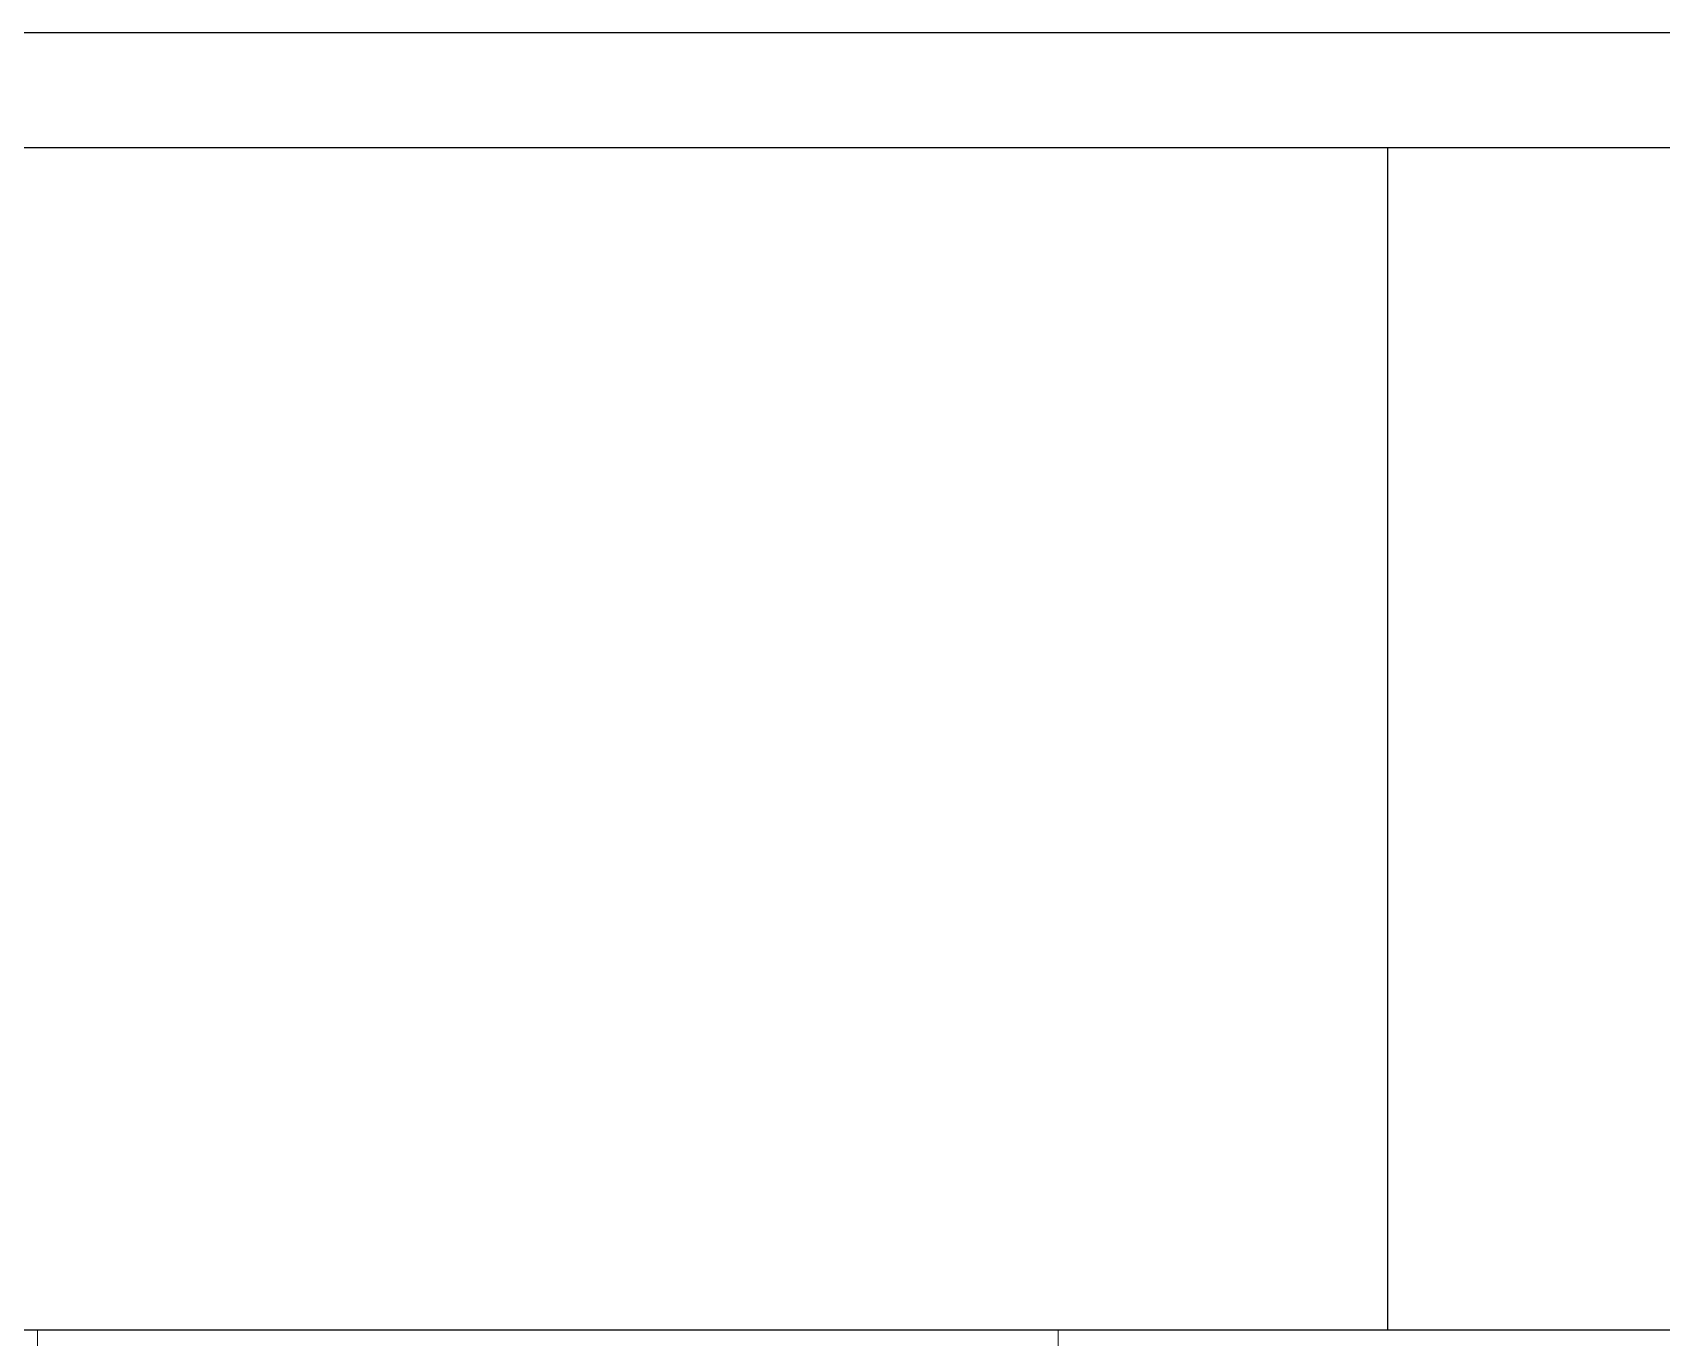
# Model space of a CAD drawing. Extents: x 8238 to 123366, y -35216 to 128109.
# Drawn here: x 23931 to 38098, y 2764 to 14109 of the extents above; entities that cross this region are included whole.
import ezdxf

# ---------------------------------------------------------------- set-up
doc = ezdxf.new("R2010")
doc.units = 0
doc.header["$LTSCALE"] = 1000
doc.header["$MEASUREMENT"] = 0
doc.layers.add('连接端梁', color=130, linetype='Continuous')

msp = doc.modelspace()

# ---------------------------------------------------------------- linework, layer by layer
for points in [[(8238.39, 14108.78), (113822.64, 14108.78), (113822.64, -35215.72), (8238.39, -35215.72)], [(9238.39, 13108.78), (112822.64, 13108.78), (112822.64, -34215.72), (9238.39, -34215.72)]]:
    msp.add_lwpolyline(points, close=True)
for points in [[(35714.35, 13108.78), (35714.35, 2825.94), (22476.37, 2825.94)], [(48952.34, 13108.78), (48952.34, 2825.94), (35714.35, 2825.94)]]:
    msp.add_lwpolyline(points)
at = {"layer": '连接端梁', "color": 0}
for points, const_width in [([(18115.23, 2825.94), (23973.94, 2825.94), (23973.94, -1804.72), (18115.23, -1804.72)], 5.28), ([(23973.94, 2825.94), (32850.79, 2825.94), (32850.79, -4190.2), (23973.94, -4190.2)], 8)]:
    msp.add_lwpolyline(points, close=True, dxfattribs=dict(at, const_width=const_width))

doc.saveas('drawing.dxf')
